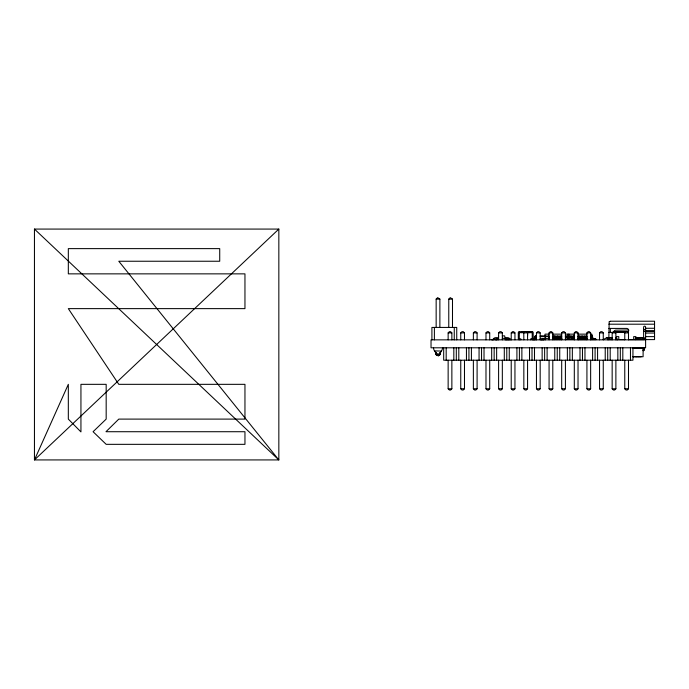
<?xml version="1.0" encoding="UTF-8"?>
<svg xmlns="http://www.w3.org/2000/svg" width="689" height="689" viewBox="0 0 689 689"><rect width="100%" height="100%" fill="white"/><g stroke="black" fill="none" stroke-linecap="round" stroke-linejoin="round"><path stroke-width="1.03" d="M643.104 350.684L644.051 350.382L644.594 347.842M558.107 339.599L558.667 339.048L559.511 339.599A1.154 1.154 0 0 0 560.312 339.203L560.768 339.048M581.783 339.048L582.171 339.229A1.163 1.163 0 0 0 583.015 339.565L584.453 339.048L584.797 339.599M590.645 339.212L590.662 339.212A1.163 1.163 0 0 0 591.446 339.565L591.765 339.057L593.479 339.212A1.137 1.137 0 0 0 594.254 339.556L594.633 339.048L596.071 339.548M554.946 339.599L555.412 339.048M555.3 339.599L555.859 339.048L556.703 339.599A1.154 1.154 0 0 0 557.504 339.203L557.961 339.048M560.562 339.599L561.621 339.048M583.04 339.548L583.29 339.074M585.831 339.496L585.857 339.599A1.137 1.137 0 0 1 585.099 339.246L584.599 339.048M591.446 339.496L591.662 339.109M594.262 339.548L594.495 339.091M557.754 339.599L558.219 339.048M560.915 339.548L561.346 339.048M580.233 339.599L580.586 339.048L582.024 339.548M534.957 338.359L535.017 336.137L536.455 335.87M554.654 339.599L555.153 339.048M644.094 350.029L643.104 350.46M644.069 349.487L643.104 349.659M567.969 334.139L567.969 339.1M568.968 339.1L568.968 334.139M552.793 338.566L553.749 338.377L553.956 337.171A1.318 1.318 0 0 1 554.171 336.568L554.74 336.249M557.547 336.249L556.988 336.568A1.326 1.326 0 0 0 556.772 337.171C557.392 339.143 554.034 338.997 555.541 337.171A1.309 1.309 0 0 1 555.756 336.568L558.193 336.249L558.193 336.99L557.358 337.102L559.58 337.171A1.309 1.309 0 0 1 559.795 336.568L560.355 336.249M559.58 337.171C560.209 339.143 556.841 338.997 558.348 337.171A1.3 1.3 0 0 1 558.564 336.568L561.001 336.249L561.001 336.99L560.174 337.102L561.69 337.171M558.133 339.066A0.904 0.904 0 0 0 558.779 338.721L560.88 338.437L561.156 337.171A1.102 1.102 0 0 1 561.673 336.275M571.31 339.057L565.626 339.057L566.125 339.599M561.027 338.196L561.69 338.161M555.412 338.196L556.643 338.161M553.827 338.196L552.793 338.161M558.219 338.196L559.451 338.161M511.221 339.599L508.241 339.841A5.348 5.348 0 0 0 506.501 339.815L506.441 339.849M498.181 338.359L498.603 336.249M544.646 335.87L545.085 334.139L549.073 334.139M438.867 354.318L439.126 353.681A10.189 10.189 0 0 1 439.306 353.293A7.415 7.415 0 0 1 439.668 352.647L439.875 354.499L438.385 355.989L436.154 354.499L436.154 352.312L436.525 352.923M552.793 336.878L553.396 336.258L555.386 336.249L555.386 336.99L554.567 337.076L556.772 337.171M541.511 339.599A1.145 1.145 0 0 0 542.544 338.91L543.354 338.979A0.87 0.87 0 0 0 544.043 339.643M534.492 339.599A1.137 1.137 0 0 0 535.525 338.91L536.292 338.876A1.275 1.275 0 0 0 536.455 339.238M554.55 337.102L554.352 338.29A1.464 1.464 0 0 1 554.292 338.583M557.349 337.119L557.16 338.29A1.499 1.499 0 0 1 557.1 338.583M560.157 337.119L559.976 338.29A1.447 1.447 0 0 1 559.907 338.583M565.411 336.249L566.625 336.249L565.591 338.29A1.404 1.404 0 0 1 565.454 338.755M571.25 339.083L570.905 339.548L571.284 339.066M570.923 339.229L574.307 339.599A1.275 1.275 0 0 1 573.808 339.212L571.155 339.513M491.722 339.849L493.307 339.849M609.507 321.565A4.074 4.074 0 0 1 609.179 321.599L608.852 338.11L607.862 339.849A1.757 1.757 0 0 1 608.12 339.72L608.172 339.694M608.663 339.599L609.653 338.11M636.731 338.11L635.732 339.599L644.155 339.599L642.863 338.11M565.411 336.577L565.979 336.249M553.009 338.79L555.179 338.471M561.44 338.79L561.69 338.712A0.904 0.904 0 0 1 560.941 339.066M555.825 338.79L557.987 338.471M436.154 327.43L436.154 299.112L437.644 297.622L439.875 299.112L439.875 327.43M448.772 327.43L448.772 299.112L450.261 297.622L452.492 299.112L452.492 327.43M448.143 339.849L448.143 332.89L449.383 331.65L450.623 331.65L451.863 332.89L451.863 339.849M460.752 339.849L460.752 332.89L462 331.65L463.241 331.65L464.481 332.89L464.481 339.849M473.369 339.849L473.369 332.89L474.618 331.65L475.858 331.65L477.098 332.89L477.098 339.849M485.986 339.849L485.986 332.89L487.226 331.65L488.475 331.65L489.715 332.89L489.715 339.849M498.603 339.849L498.603 332.89L499.844 331.65L501.092 331.65L502.333 332.89L502.333 339.849M451.863 360.209L451.863 388.777L450.623 390.017L449.383 390.017L448.143 388.777L448.143 360.209M511.221 339.849L511.221 332.89L512.461 331.65L513.701 331.65L514.95 332.89L514.95 339.849M464.481 360.209L464.481 388.777L463.241 390.017L462 390.017L460.752 388.777L460.752 360.209M525.078 331.65L523.838 332.89L527.567 332.89L527.567 339.849M477.098 360.209L477.098 388.777L475.858 390.017L474.618 390.017L473.369 388.777L473.369 360.209M536.455 339.849L536.455 332.89L537.696 331.65L538.936 331.65L540.176 332.89L540.176 339.849M489.715 360.209L489.715 388.777L488.475 390.017L487.226 390.017L485.986 388.777L485.986 360.209M549.073 339.849L549.073 332.89L550.313 331.65L551.553 331.65L552.793 332.89L552.793 339.849M502.333 360.209L502.333 388.777L501.092 390.017L499.844 390.017L498.603 388.777L498.603 360.209M561.69 339.849L561.69 332.89L562.93 331.65L564.17 331.65L565.411 332.89L565.411 339.849M514.95 360.209L514.95 388.777L513.701 390.017L512.461 390.017L511.221 388.777L511.221 360.209M574.307 339.849L574.307 332.89L575.548 331.65L576.788 331.65L578.028 332.89L578.028 339.849M527.567 360.209L527.567 388.777L526.318 390.017L525.078 390.017L523.838 388.777L523.838 360.209M586.925 339.849L586.925 332.89L588.165 331.65L589.405 331.65L590.645 332.89L590.645 339.849M540.176 360.209L540.176 388.777L538.936 390.017L537.696 390.017L536.455 388.777L536.455 360.209M599.542 339.849L599.542 332.89L600.782 331.65L602.022 331.65L603.263 332.89L603.263 339.849M552.793 360.209L552.793 388.777L551.553 390.017L550.313 390.017L549.073 388.777L549.073 360.209M612.159 339.849L612.159 332.89L613.399 331.65L614.64 331.65L615.88 332.89L615.88 339.849M565.411 360.209L565.411 388.777L564.17 390.017L562.93 390.017L561.69 388.777L561.69 360.209M624.768 339.849L624.768 332.89L626.017 331.65M578.028 360.209L578.028 388.777L576.788 390.017L575.548 390.017L574.307 388.777L574.307 360.209M590.645 360.209L590.645 388.777L589.405 390.017L588.165 390.017L586.925 388.777L586.925 360.209M603.263 360.209L603.263 388.777L602.022 390.017L600.782 390.017L599.542 388.777L599.542 360.209M615.88 360.209L615.88 388.777L614.64 390.017L613.399 390.017L612.159 388.777L612.159 360.209M628.497 360.209L628.497 388.777L627.257 390.017L626.017 390.017L624.768 388.777L624.768 360.209M278.838 229.075L34.45 459.925L34.45 229.075L278.838 229.075L278.838 459.925L34.45 459.925L68.323 384.333L68.323 419.101L80.94 431.917L80.94 384.333L106.175 384.333L106.175 419.101L93.084 431.719L106.175 444.336L244.957 444.336L244.957 431.719L105.977 431.719L118.792 419.101L244.957 419.101L244.957 384.333L118.792 384.333L68.323 308.629L244.957 308.629L244.957 273.86L68.323 273.86L68.323 248.626L219.722 248.626L219.722 261.243L118.792 261.243L278.838 459.925L34.45 229.075M586.038 339.109L586.907 339.048A0.982 0.982 0 0 1 586.58 338.73L583.299 338.463L582.98 337.171A1.309 1.309 0 0 0 582.765 336.568L582.196 336.249M603.263 339.634L606.329 337.877M580.482 339.074L580.207 339.496A1.137 1.137 0 0 1 579.475 339.246L579.027 339.057M635.241 339.694L635.189 339.72A1.757 1.757 0 0 0 634.948 339.849L635.921 336.62L633.691 336.62L633.691 339.599L628.497 339.599M610.402 321.324L610.523 321.289A1.998 1.998 0 0 0 609.929 321.444L609.696 321.522M505.881 339.617L506.51 339.505M506.182 339.565L505.14 339.849M553.594 338.471L552.793 338.471M560.794 338.471L561.69 338.471L559.95 338.73M494.306 339.505L496.691 339.384M494.211 339.522L493.419 339.591M554.326 338.73L556.411 338.471M557.143 338.73L559.218 338.471M628.669 329.979L615.802 330.16A1.981 1.981 0 0 0 613.882 331.65M615.311 332.322L615.759 331.65L628.385 331.512M506.63 339.384L508.379 339.41M438.385 355.231L437.756 355.24M535.456 335.87L535.103 338.359M553.164 338.73A0.999 0.999 0 0 1 552.802 338.997L553.026 339.048M586.899 339.548L578.028 339.599M436.154 299.112L439.875 299.112M448.772 299.112L452.492 299.112M610.798 321.22L654.55 321.22L654.55 339.599L644.878 339.599L643.621 338.11L643.621 327.18A0.99 0.99 0 0 1 644.611 326.19A0.99 0.99 0 0 1 645.61 327.18L645.61 339.599M608.852 324.2L654.55 324.2M645.61 328.274L654.55 328.274M608.852 328.42L626.732 328.42A1.989 1.989 0 0 1 627.731 332.132M645.61 330.16L643.621 329.273M645.61 330.668L654.55 330.668M645.61 331.452L654.55 331.452M519.342 339.849A1.042 1.042 0 0 1 518.3 338.807L518.3 332.692A1.042 1.042 0 0 1 519.342 331.65L532.158 331.65A1.042 1.042 0 0 1 533.2 332.692L533.2 338.807A1.042 1.042 0 0 1 532.158 339.841M645.61 331.65L643.621 331.082M608.852 332.399L612.65 332.399M615.38 332.399L625.267 332.399M519.342 332.641L524.036 332.692M527.369 332.692L532.158 332.641L532.158 331.65M448.143 332.89L451.863 332.89M460.752 332.89L464.481 332.89M473.369 332.89L477.098 332.89M485.986 332.89L489.715 332.89M498.603 332.89L502.333 332.89M511.221 332.89L514.95 332.89M536.455 332.89L540.176 332.89M549.073 332.89L552.793 332.89M561.69 332.89L565.411 332.89M574.307 332.89L578.028 332.89M586.925 332.89L590.645 332.89M599.542 332.89L603.263 332.89M612.159 332.89L615.88 332.89M624.768 332.89L628.497 332.89L628.497 339.849M645.61 333.045L654.55 333.045M552.793 334.139L561.69 334.139M565.411 334.139L574.307 334.139M578.028 334.139L586.925 334.139M590.645 334.139L591.86 334.139L592.419 336.568A1.3 1.3 0 0 1 592.635 337.171L592.91 338.437L595.21 338.842M527.567 335.629L527.74 331.65M502.333 335.87L504.641 335.87L505.14 338.359M540.176 335.87L549.073 336.249M552.793 336.12L561.69 336.12M565.411 336.12L574.307 336.12M578.028 336.12L586.925 336.12M590.645 336.12L592.351 336.12M574.307 336.249L573.119 336.249L574.152 338.29A1.456 1.456 0 0 0 574.221 338.583M534.957 336.37L536.455 336.37M540.176 336.37L548.944 336.37L548.944 338.359M645.61 336.62L654.55 336.62M552.793 337.171L553.956 337.171M565.781 337.11L571.155 337.11L571.345 338.29A1.404 1.404 0 0 0 571.482 338.755M571.035 336.249L571.517 336.568A1.275 1.275 0 0 1 571.724 337.067L573.971 337.11M578.028 337.171L579.587 337.11L579.776 338.29A1.473 1.473 0 0 0 579.837 338.583M579.389 336.249L579.897 336.508A1.275 1.275 0 0 1 580.147 337.067L582.394 337.11L582.584 338.29A1.447 1.447 0 0 0 582.653 338.583M582.98 337.171L585.202 337.11L585.392 338.29A1.499 1.499 0 0 0 585.461 338.583M585.013 336.249L585.521 336.508A1.318 1.318 0 0 1 585.788 337.171L586.925 337.171M590.645 337.11L591.016 338.29A1.438 1.438 0 0 0 591.076 338.583M591.196 336.577A1.318 1.318 0 0 1 591.403 337.171L592.635 337.171M608.852 337.61L612.159 337.61M615.88 337.61L616.552 337.61M635.921 337.61L643.621 337.61M606.432 337.86L608.852 337.86M607.009 338.075L608.852 338.075M571.741 337.171L571.861 338.161L574.307 338.592M578.028 338.161L581.025 338.73A0.904 0.904 0 0 0 581.611 339.066L581.637 339.599M580.172 337.171L580.293 338.161L583.841 338.73A0.904 0.904 0 0 0 584.427 339.066M583.109 338.196L584.522 338.463M585.788 337.171L585.917 338.161L586.925 338.161M591.412 337.171L591.532 338.161L592.764 338.161M608.852 338.11L612.159 338.11M615.888 338.11L616.552 338.11L617.792 339.849M645.61 338.11L635.671 338.48M498.603 338.359L496.691 338.359L496.691 339.488M502.333 338.359L506.63 338.359L506.63 339.488M536.455 338.359L533.519 338.359L533.519 339.849M540.176 338.359L549.073 338.359M574.178 338.73L572.059 338.463L573.326 338.471M578.949 338.471L578.028 338.471L579.802 338.73M582.61 338.73L580.482 338.463L581.757 338.471M585.917 338.196L586.925 338.471M591.541 338.196L592.996 338.471M552.793 338.73L561.69 338.73M571.482 338.73L574.307 338.73M586.925 338.73L578.355 338.842M519.342 338.85L520.781 338.85L520.781 339.849M532.158 338.85L530.719 338.85L530.719 339.849M535.525 338.91L536.3 338.91M542.544 338.91L543.328 338.91M496.691 338.971L493.315 338.971A1.49 1.49 0 0 1 492.101 339.599M506.63 338.971L510.006 338.971A1.49 1.49 0 0 0 511.221 339.599M552.793 339.048L553.637 339.066M578.131 339.048L579.216 339.548M566.039 339.548L565.411 339.599M536.455 339.599L533.872 339.849M552.793 339.548L561.621 339.548M590.645 339.599L596.329 339.599L595.882 339.057M608.611 339.599L612.159 339.599M615.88 339.599L617.086 339.599L615.88 338.213M624.768 339.599L618.782 339.599L618.782 336.62L616.552 336.62L616.552 338.11M640.615 348.091L643.595 348.091M640.115 348.246L635.206 347.85M632.941 348.289L643.104 348.289L643.104 356.738L632.941 356.738M433.545 347.799A5.469 5.469 0 0 0 434.509 350.89L441.391 351.071A5.46 5.46 0 0 0 442.484 347.799M434.638 351.071A6.959 6.959 0 0 1 435.939 354.155L436.154 354.379M438.85 354.379L437.059 354.017M436.154 354.499L437.239 354.499M438.79 354.499L439.875 354.499M633.157 356.781L634.104 356.781M634.913 356.781L636.584 356.781M636.903 356.781L638.574 356.781M638.936 356.781L641.149 356.781M448.143 388.777L451.863 388.777M460.752 388.777L464.481 388.777M473.369 388.777L477.098 388.777M485.986 388.777L489.715 388.777M498.603 388.777L502.333 388.777M511.221 388.777L514.95 388.777M523.838 388.777L527.567 388.777M536.455 388.777L540.176 388.777M549.073 388.777L552.793 388.777M561.69 388.777L565.411 388.777M574.307 388.777L578.028 388.777M586.925 388.777L590.645 388.777M599.542 388.777L603.263 388.777M612.159 388.777L615.88 388.777M624.768 388.777L628.497 388.777M439.875 354.379L440.056 354.379A6.968 6.968 0 0 1 441.391 351.071M595.322 339.048L595.692 339.599M553.525 339.048L553.896 339.599A1.154 1.154 0 0 0 554.697 339.203M592.514 339.048L592.876 339.599M584.083 339.048L584.453 339.599M578.459 339.048L578.829 339.599M593.263 339.548L592.953 339.066M573.773 336.249L574.307 336.542M639.625 347.842L639.995 348.289M548.444 335.87L548.944 336.318M591.765 338.471L593.849 338.73M590.645 338.532L592.264 338.73A0.904 0.904 0 0 0 592.85 339.066M591.041 338.73L595.012 338.73A0.887 0.887 0 0 0 595.666 339.066M586.15 338.471L586.925 338.566M583.342 338.471L585.417 338.73M497.906 339.703L497.475 339.625M496.821 339.841L496.881 339.849A5.357 5.357 0 0 0 495.072 339.815L494.943 339.41M571.147 337.102L570.311 336.99L570.311 336.249L572.748 336.568A1.318 1.318 0 0 1 572.964 337.171L573.102 338.196M627.257 331.65L628.497 332.89M526.318 331.65L527.567 332.89M592.368 336.508L590.645 336.249L591.196 336.577M585.194 337.102L584.358 336.99L584.358 336.249L586.925 336.8M582.386 337.102L581.55 336.99L581.55 336.249L583.988 336.568A1.3 1.3 0 0 1 584.203 337.171L584.341 338.196M579.578 337.102L578.743 336.99L578.743 336.249L581.18 336.568A1.326 1.326 0 0 1 581.395 337.171M436.731 353.311L436.972 353.827M548.78 336.223L548.797 338.359M578.708 338.161L578.588 337.171A1.077 1.077 0 0 0 578.054 336.258M581.525 338.161L581.395 337.171M644.12 338.11L644.12 338.704M643.595 347.842L643.595 350.684M640.615 347.842L640.615 348.289M636.025 347.842L636.025 348.289M632.941 347.799L632.941 360.209L443.69 360.209L443.69 347.799M630.461 347.799L630.461 360.209M622.813 347.799L622.813 360.209M620.324 347.799L620.324 360.209M617.844 347.799L617.844 360.209M610.342 328.42L610.342 332.399M610.196 347.799L610.196 360.209M607.707 347.799L607.707 360.209M605.226 347.799L605.226 360.209M597.578 347.799L597.578 360.209M595.089 347.799L595.089 360.209M592.609 347.799L592.609 360.209M584.961 347.799L584.961 360.209M582.472 347.799L582.472 360.209M579.992 347.799L579.992 360.209M572.344 347.799L572.344 360.209M569.863 347.799L569.863 360.209M567.374 347.799L567.374 360.209M559.726 347.799L559.726 360.209M557.246 347.799L557.246 360.209M554.757 347.799L554.757 360.209M547.109 347.799L547.109 360.209M545.636 338.359L545.283 335.87L544.939 338.359M545.464 338.359L545.464 339.849M544.629 347.799L544.629 360.209M544.06 339.849L540.899 339.849M542.14 347.799L542.14 360.209M534.492 347.799L534.492 360.209M532.209 332.692L532.209 338.807M532.011 347.799L532.011 360.209M529.72 331.65L529.72 332.641M529.522 347.799L529.522 360.209M523.761 331.65L523.838 339.849M521.874 347.799L521.874 360.209M521.78 331.65L521.78 332.641M519.342 331.65L519.291 338.807M519.394 347.799L519.394 360.209M516.914 347.799L516.914 360.209M509.257 347.799L509.257 360.209M506.777 347.799L506.777 360.209M504.296 347.799L504.296 360.209M496.64 347.799L496.64 360.209M494.159 347.799L494.159 360.209M491.679 347.799L491.679 360.209M484.022 347.799L484.022 360.209M481.542 347.799L481.542 360.209M479.062 347.799L479.062 360.209M471.414 347.799L471.414 360.209M468.925 347.799L468.925 360.209M466.444 347.799L466.444 360.209M458.796 347.799L458.796 360.209M456.738 339.849L456.738 327.43L431.908 327.43L431.908 339.849M456.307 347.799L456.307 360.209M454.258 327.43L454.258 339.849M453.827 347.799L453.827 360.209M446.179 347.799L446.179 360.209M434.389 327.43L434.389 339.849M555.971 338.721A0.904 0.904 0 0 1 555.325 339.066M580.56 339.066A0.904 0.904 0 0 1 579.914 338.721M591.799 339.066A0.904 0.904 0 0 1 591.153 338.721M557.022 338.721A0.887 0.887 0 0 1 556.376 339.066M559.83 338.721A0.896 0.896 0 0 1 559.184 339.066M578.803 339.066A0.896 0.896 0 0 1 578.157 338.721M583.368 339.066A0.904 0.904 0 0 1 582.722 338.721M554.214 338.721A0.904 0.904 0 0 1 553.568 339.066M586.175 339.066A0.904 0.904 0 0 1 585.538 338.721M594.607 339.066A0.904 0.904 0 0 1 593.961 338.721M617.18 339.608A1.576 1.576 0 0 1 617.465 339.668M440.056 354.379A0.99 0.99 0 0 1 439.143 355.24M493.462 338.781A3.23 3.23 0 0 1 498.009 338.359M505.502 338.204A3.23 3.23 0 0 1 510.006 338.971M436.895 355.24A0.99 0.99 0 0 1 435.973 354.379M645.61 339.849L431.03 339.849L431.03 347.799L645.61 347.799L645.61 339.849"/></g></svg>
